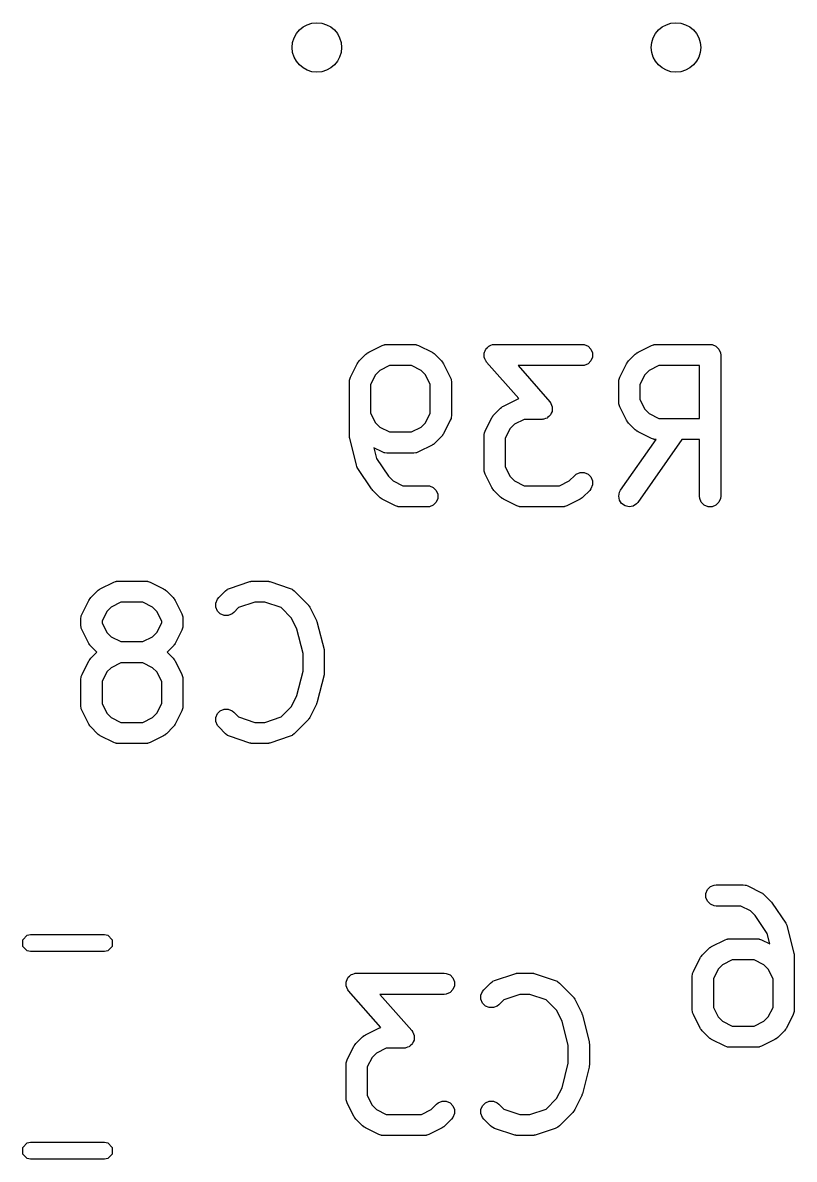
# Model space of a CAD drawing. Header units: inches. Extents: x -2.1 to 1.78, y 0.53 to 2.74.
# Drawn here: x 0.2481 to 0.4629, y 1.6952 to 2.0119 of the extents above; entities that cross this region are included whole.
import ezdxf

# ---------------------------------------------------------------- set-up
doc = ezdxf.new("R2010")
doc.units = ezdxf.units.IN
doc.header["$MEASUREMENT"] = 0
doc.layers.add('BLACK', color=250, linetype='CONTINUOUS')

msp = doc.modelspace()

# ---------------------------------------------------------------- linework, layer by layer
at = {"layer": 'BLACK', "linetype": 'CONTINUOUS'}
for p, q in [((0.3418, 1.91764), (0.34367, 1.91951)), ((0.34367, 1.91951), (0.3439, 1.9197)), ((0.3439, 1.9197), (0.34395, 1.91976)), ((0.34395, 1.91976), (0.34404, 1.91981)), ((0.34404, 1.91981), (0.34412, 1.91988)), ((0.34412, 1.91988), (0.34419, 1.91991)), ((0.34419, 1.91991), (0.34444, 1.92006)), ((0.34444, 1.92006), (0.34819, 1.92194)), ((0.34819, 1.92194), (0.34873, 1.92215)), ((0.34873, 1.92215), (0.34884, 1.92215)), ((0.34884, 1.92215), (0.34893, 1.92219)), ((0.34893, 1.92219), (0.34951, 1.92225)), ((0.34951, 1.92225), (0.35701, 1.92225)), ((0.35701, 1.92225), (0.35759, 1.92219)), ((0.35759, 1.92219), (0.35768, 1.92215)), ((0.35768, 1.92215), (0.35779, 1.92215)), ((0.35779, 1.92215), (0.35833, 1.92194)), ((0.35833, 1.92194), (0.36208, 1.92006)), ((0.36208, 1.92006), (0.36233, 1.91991)), ((0.36233, 1.91991), (0.3624, 1.91988)), ((0.3624, 1.91988), (0.36248, 1.91981)), ((0.36248, 1.91981), (0.36257, 1.91976)), ((0.36257, 1.91976), (0.36262, 1.9197)), ((0.36262, 1.9197), (0.36285, 1.91951)), ((0.36285, 1.91951), (0.36472, 1.91764)), ((0.37658, 1.91892), (0.37661, 1.91939)), ((0.37661, 1.91987), (0.37665, 1.91997)), ((0.37661, 1.91939), (0.37661, 1.91987)), ((0.37665, 1.91997), (0.37666, 1.92007)), ((0.37666, 1.92007), (0.37687, 1.9205)), ((0.37687, 1.9205), (0.37705, 1.92094)), ((0.37705, 1.92094), (0.37712, 1.92101)), ((0.37712, 1.92101), (0.37717, 1.9211)), ((0.37717, 1.9211), (0.37753, 1.92141)), ((0.37753, 1.92141), (0.37787, 1.92175)), ((0.37787, 1.92175), (0.37796, 1.92179)), ((0.37796, 1.92179), (0.37803, 1.92186)), ((0.37803, 1.92186), (0.37849, 1.92201)), ((0.37849, 1.92201), (0.37893, 1.92219)), ((0.37893, 1.92219), (0.37907, 1.92221)), ((0.37907, 1.92221), (0.37912, 1.92223)), ((0.37912, 1.92223), (0.3792, 1.92222)), ((0.3792, 1.92222), (0.37951, 1.92225)), ((0.37951, 1.92225), (0.40388, 1.92225)), ((0.40388, 1.92225), (0.40445, 1.92219)), ((0.40445, 1.92219), (0.40552, 1.92175)), ((0.40552, 1.92175), (0.40633, 1.92094)), ((0.40633, 1.92094), (0.40677, 1.91987)), ((0.40677, 1.91987), (0.40677, 1.91872)), ((0.41679, 1.91764), (0.41866, 1.91951)), ((0.41866, 1.91951), (0.41889, 1.9197)), ((0.41889, 1.9197), (0.41894, 1.91976)), ((0.41894, 1.91976), (0.41903, 1.91981)), ((0.41903, 1.91981), (0.41911, 1.91988)), ((0.41911, 1.91988), (0.41918, 1.91991)), ((0.41918, 1.91991), (0.41943, 1.92006)), ((0.41943, 1.92006), (0.42318, 1.92194)), ((0.42318, 1.92194), (0.42372, 1.92215)), ((0.42372, 1.92215), (0.42383, 1.92215)), ((0.42383, 1.92215), (0.42393, 1.92219)), ((0.42393, 1.92219), (0.4245, 1.92225)), ((0.4245, 1.92225), (0.4395, 1.92225)), ((0.4395, 1.92225), (0.44008, 1.92219)), ((0.44008, 1.92219), (0.44114, 1.92175)), ((0.44114, 1.92175), (0.44195, 1.92094)), ((0.44195, 1.92094), (0.4424, 1.91987)), ((0.4424, 1.91987), (0.44245, 1.9193)), ((0.44245, 1.9193), (0.44245, 1.87993)), ((0.33937, 1.91312), (0.34125, 1.91687)), ((0.34125, 1.91687), (0.3414, 1.91712)), ((0.3414, 1.91712), (0.34143, 1.91719)), ((0.34143, 1.91719), (0.3415, 1.91727)), ((0.3415, 1.91727), (0.34155, 1.91736)), ((0.34155, 1.91736), (0.34161, 1.91741)), ((0.34161, 1.91741), (0.3418, 1.91764)), ((0.35021, 1.91635), (0.34751, 1.915)), ((0.35631, 1.91635), (0.35021, 1.91635)), ((0.35901, 1.915), (0.35631, 1.91635)), ((0.36472, 1.91764), (0.36491, 1.91741)), ((0.36491, 1.91741), (0.36497, 1.91736)), ((0.36497, 1.91736), (0.36502, 1.91727)), ((0.36502, 1.91727), (0.36509, 1.91719)), ((0.36509, 1.91719), (0.36512, 1.91712)), ((0.36512, 1.91712), (0.36528, 1.91687)), ((0.36528, 1.91687), (0.36715, 1.91312)), ((0.37661, 1.91882), (0.37658, 1.91892)), ((0.37661, 1.91872), (0.37661, 1.91882)), ((0.37679, 1.91828), (0.37661, 1.91872)), ((0.37695, 1.91782), (0.37679, 1.91828)), ((0.37703, 1.91771), (0.37695, 1.91782)), ((0.37705, 1.91766), (0.37703, 1.91771)), ((0.37711, 1.9176), (0.37705, 1.91766)), ((0.37728, 1.91735), (0.37711, 1.9176)), ((0.38622, 1.90715), (0.37728, 1.91735)), ((0.40388, 1.91635), (0.38601, 1.91635)), ((0.38601, 1.91635), (0.39485, 1.90624)), ((0.40445, 1.9164), (0.40388, 1.91635)), ((0.40552, 1.91684), (0.40445, 1.9164)), ((0.40633, 1.91766), (0.40552, 1.91684)), ((0.40677, 1.91872), (0.40633, 1.91766)), ((0.41436, 1.91312), (0.41624, 1.91687)), ((0.41624, 1.91687), (0.41639, 1.91712)), ((0.41639, 1.91712), (0.41642, 1.91719)), ((0.41642, 1.91719), (0.41649, 1.91727)), ((0.41649, 1.91727), (0.41654, 1.91736)), ((0.41654, 1.91736), (0.4166, 1.91741)), ((0.4166, 1.91741), (0.41679, 1.91764)), ((0.4252, 1.91635), (0.4225, 1.915)), ((0.43655, 1.91635), (0.4252, 1.91635)), ((0.43655, 1.90163), (0.43655, 1.91635)), ((0.33916, 1.91258), (0.33937, 1.91312)), ((0.34631, 1.9138), (0.34496, 1.9111)), ((0.34751, 1.915), (0.34631, 1.9138)), ((0.36021, 1.9138), (0.35901, 1.915)), ((0.36156, 1.9111), (0.36021, 1.9138)), ((0.36715, 1.91312), (0.36736, 1.91258)), ((0.41415, 1.91258), (0.41436, 1.91312)), ((0.4213, 1.9138), (0.41996, 1.9111)), ((0.4225, 1.915), (0.4213, 1.9138)), ((0.33906, 1.9118), (0.33912, 1.91238)), ((0.33906, 1.8968), (0.33906, 1.9118)), ((0.33912, 1.91238), (0.33916, 1.91247)), ((0.33916, 1.91247), (0.33916, 1.91258)), ((0.34496, 1.9111), (0.34496, 1.90312)), ((0.36156, 1.90312), (0.36156, 1.9111)), ((0.36736, 1.91258), (0.36736, 1.91247)), ((0.36736, 1.91247), (0.3674, 1.91238)), ((0.3674, 1.91238), (0.36746, 1.9118)), ((0.36746, 1.9118), (0.36746, 1.90243)), ((0.41405, 1.9118), (0.41411, 1.91238)), ((0.41405, 1.90618), (0.41405, 1.9118)), ((0.41411, 1.91238), (0.41415, 1.91247)), ((0.41415, 1.91247), (0.41415, 1.91258)), ((0.41996, 1.9111), (0.41996, 1.90687)), ((0.38194, 1.90507), (0.38569, 1.90694)), ((0.38569, 1.90694), (0.38622, 1.90715)), ((0.41996, 1.90687), (0.4213, 1.90417)), ((0.37929, 1.90264), (0.38117, 1.90451)), ((0.38117, 1.90451), (0.38139, 1.9047)), ((0.38139, 1.9047), (0.38145, 1.90476)), ((0.38145, 1.90476), (0.38154, 1.90481)), ((0.38154, 1.90481), (0.38162, 1.90488)), ((0.38162, 1.90488), (0.38169, 1.90491)), ((0.38169, 1.90491), (0.38194, 1.90507)), ((0.39485, 1.90624), (0.39503, 1.906)), ((0.39503, 1.906), (0.39509, 1.90594)), ((0.39509, 1.90594), (0.39511, 1.90589)), ((0.39511, 1.90589), (0.39519, 1.90577)), ((0.39519, 1.90577), (0.39534, 1.90532)), ((0.39548, 1.90353), (0.39527, 1.9031)), ((0.39534, 1.90532), (0.39553, 1.90488)), ((0.39549, 1.90363), (0.39548, 1.90353)), ((0.39553, 1.90372), (0.39549, 1.90363)), ((0.39553, 1.90488), (0.39553, 1.90478)), ((0.39553, 1.90478), (0.39556, 1.90468)), ((0.39556, 1.90468), (0.39553, 1.9042)), ((0.39553, 1.9042), (0.39553, 1.90372)), ((0.41411, 1.9056), (0.41405, 1.90618)), ((0.41415, 1.9055), (0.41411, 1.9056)), ((0.41415, 1.9054), (0.41415, 1.9055)), ((0.41436, 1.90485), (0.41415, 1.9054)), ((0.41624, 1.90111), (0.41436, 1.90485)), ((0.4213, 1.90417), (0.4225, 1.90298)), ((0.34496, 1.90312), (0.34631, 1.90043)), ((0.34631, 1.90043), (0.34751, 1.89923)), ((0.35901, 1.89923), (0.36021, 1.90043)), ((0.36021, 1.90043), (0.36156, 1.90312)), ((0.36715, 1.90111), (0.36528, 1.89736)), ((0.36736, 1.90165), (0.36715, 1.90111)), ((0.3674, 1.90185), (0.36736, 1.90175)), ((0.36736, 1.90175), (0.36736, 1.90165)), ((0.36746, 1.90243), (0.3674, 1.90185)), ((0.37687, 1.89812), (0.37874, 1.90187)), ((0.37874, 1.90187), (0.3789, 1.90212)), ((0.3789, 1.90212), (0.37893, 1.90219)), ((0.37893, 1.90219), (0.37899, 1.90227)), ((0.37899, 1.90227), (0.37905, 1.90236)), ((0.37905, 1.90236), (0.37911, 1.90241)), ((0.37911, 1.90241), (0.37929, 1.90264)), ((0.3877, 1.90135), (0.38501, 1.9)), ((0.39263, 1.90135), (0.3877, 1.90135)), ((0.39293, 1.90138), (0.39263, 1.90135)), ((0.39301, 1.90137), (0.39293, 1.90138)), ((0.39307, 1.90139), (0.39301, 1.90137)), ((0.39321, 1.9014), (0.39307, 1.90139)), ((0.39365, 1.90159), (0.39321, 1.9014)), ((0.3941, 1.90174), (0.39365, 1.90159)), ((0.39418, 1.90181), (0.3941, 1.90174)), ((0.39427, 1.90185), (0.39418, 1.90181)), ((0.39461, 1.90218), (0.39427, 1.90185)), ((0.39497, 1.9025), (0.39461, 1.90218)), ((0.39502, 1.90259), (0.39497, 1.9025)), ((0.39509, 1.90266), (0.39502, 1.90259)), ((0.39527, 1.9031), (0.39509, 1.90266)), ((0.41639, 1.90086), (0.41624, 1.90111)), ((0.41642, 1.90079), (0.41639, 1.90086)), ((0.41649, 1.9007), (0.41642, 1.90079)), ((0.41654, 1.90062), (0.41649, 1.9007)), ((0.4166, 1.90056), (0.41654, 1.90062)), ((0.41679, 1.90034), (0.4166, 1.90056)), ((0.41866, 1.89846), (0.41679, 1.90034)), ((0.4225, 1.90298), (0.4252, 1.90163)), ((0.4252, 1.90163), (0.43655, 1.90163)), ((0.34751, 1.89923), (0.35021, 1.89788)), ((0.35021, 1.89788), (0.35631, 1.89788)), ((0.35631, 1.89788), (0.35901, 1.89923)), ((0.36509, 1.89704), (0.36502, 1.89695)), ((0.36512, 1.89711), (0.36509, 1.89704)), ((0.36528, 1.89736), (0.36512, 1.89711)), ((0.37655, 1.8968), (0.37661, 1.89738)), ((0.37661, 1.89738), (0.37665, 1.89748)), ((0.37665, 1.89748), (0.37666, 1.89758)), ((0.37666, 1.89758), (0.37687, 1.89812)), ((0.38381, 1.8988), (0.38246, 1.8961)), ((0.38501, 1.9), (0.38381, 1.8988)), ((0.41889, 1.89828), (0.41866, 1.89846)), ((0.41894, 1.89822), (0.41889, 1.89828)), ((0.41903, 1.89816), (0.41894, 1.89822)), ((0.41911, 1.8981), (0.41903, 1.89816)), ((0.41918, 1.89807), (0.41911, 1.8981)), ((0.41943, 1.89791), (0.41918, 1.89807)), ((0.42318, 1.89604), (0.41943, 1.89791)), ((0.33907, 1.8967), (0.33906, 1.8968)), ((0.33906, 1.89666), (0.33907, 1.8967)), ((0.33909, 1.89644), (0.33906, 1.89666)), ((0.33912, 1.89623), (0.33909, 1.89644)), ((0.33913, 1.89619), (0.33912, 1.89623)), ((0.33915, 1.89609), (0.33913, 1.89619)), ((0.34102, 1.88859), (0.33915, 1.89609)), ((0.36208, 1.89416), (0.35833, 1.89229)), ((0.36233, 1.89432), (0.36208, 1.89416)), ((0.3624, 1.89435), (0.36233, 1.89432)), ((0.36248, 1.89441), (0.3624, 1.89435)), ((0.36257, 1.89447), (0.36248, 1.89441)), ((0.36262, 1.89453), (0.36257, 1.89447)), ((0.36285, 1.89471), (0.36262, 1.89453)), ((0.36472, 1.89659), (0.36285, 1.89471)), ((0.36491, 1.89681), (0.36472, 1.89659)), ((0.36497, 1.89687), (0.36491, 1.89681)), ((0.36502, 1.89695), (0.36497, 1.89687)), ((0.37655, 1.88743), (0.37655, 1.8968)), ((0.38246, 1.8961), (0.38246, 1.88812)), ((0.41458, 1.88162), (0.42446, 1.89573)), ((0.43166, 1.89572), (0.41942, 1.87824)), ((0.42372, 1.89583), (0.42318, 1.89604)), ((0.42383, 1.89582), (0.42372, 1.89583)), ((0.42393, 1.89578), (0.42383, 1.89582)), ((0.42446, 1.89573), (0.42393, 1.89578)), ((0.43655, 1.89572), (0.43166, 1.89572)), ((0.43655, 1.87993), (0.43655, 1.89572)), ((0.34819, 1.89229), (0.3459, 1.89343)), ((0.3459, 1.89343), (0.34663, 1.89051)), ((0.34873, 1.89208), (0.34819, 1.89229)), ((0.34884, 1.89207), (0.34873, 1.89208)), ((0.34893, 1.89203), (0.34884, 1.89207)), ((0.34951, 1.89197), (0.34893, 1.89203)), ((0.35701, 1.89197), (0.34951, 1.89197)), ((0.35759, 1.89203), (0.35701, 1.89197)), ((0.35768, 1.89207), (0.35759, 1.89203)), ((0.35779, 1.89208), (0.35768, 1.89207)), ((0.35833, 1.89229), (0.35779, 1.89208)), ((0.34114, 1.88825), (0.34102, 1.88859)), ((0.34116, 1.88818), (0.34114, 1.88825)), ((0.34119, 1.88811), (0.34116, 1.88818)), ((0.34122, 1.88804), (0.34119, 1.88811)), ((0.34126, 1.88798), (0.34122, 1.88804)), ((0.34143, 1.88766), (0.34126, 1.88798)), ((0.34518, 1.88204), (0.34143, 1.88766)), ((0.34663, 1.89051), (0.34993, 1.88556)), ((0.38246, 1.88812), (0.38381, 1.88543)), ((0.34993, 1.88556), (0.35126, 1.88423)), ((0.37661, 1.88685), (0.37655, 1.88743)), ((0.37665, 1.88675), (0.37661, 1.88685)), ((0.37666, 1.88665), (0.37665, 1.88675)), ((0.37687, 1.88611), (0.37666, 1.88665)), ((0.37874, 1.88236), (0.37687, 1.88611)), ((0.38381, 1.88543), (0.38501, 1.88423)), ((0.40025, 1.88423), (0.40179, 1.88577)), ((0.40179, 1.88577), (0.40224, 1.88613)), ((0.40224, 1.88613), (0.4033, 1.88657)), ((0.4033, 1.88657), (0.40445, 1.88657)), ((0.40445, 1.88657), (0.40552, 1.88613)), ((0.40552, 1.88613), (0.40633, 1.88532)), ((0.40633, 1.88532), (0.40677, 1.88425)), ((0.34536, 1.88182), (0.34518, 1.88204)), ((0.34518, 1.88204), (0.34518, 1.88204)), ((0.34518, 1.88204), (0.34518, 1.88204)), ((0.34555, 1.88159), (0.34536, 1.88182)), ((0.34742, 1.87972), (0.34555, 1.88159)), ((0.34555, 1.88159), (0.34555, 1.88159)), ((0.34555, 1.88159), (0.34555, 1.88159)), ((0.35126, 1.88423), (0.35396, 1.88288)), ((0.35396, 1.88288), (0.36076, 1.88288)), ((0.36076, 1.88288), (0.36134, 1.88282)), ((0.36134, 1.88282), (0.3624, 1.88238)), ((0.3624, 1.88238), (0.36321, 1.88157)), ((0.36321, 1.88157), (0.36366, 1.8805)), ((0.3789, 1.88211), (0.37874, 1.88236)), ((0.37893, 1.88204), (0.3789, 1.88211)), ((0.37899, 1.88196), (0.37893, 1.88204)), ((0.37905, 1.88187), (0.37899, 1.88196)), ((0.37911, 1.88182), (0.37905, 1.88187)), ((0.37929, 1.88159), (0.37911, 1.88182)), ((0.38117, 1.87972), (0.37929, 1.88159)), ((0.38501, 1.88423), (0.3877, 1.88288)), ((0.3877, 1.88288), (0.39756, 1.88288)), ((0.39756, 1.88288), (0.40025, 1.88423)), ((0.40597, 1.88159), (0.40409, 1.87972)), ((0.40633, 1.88204), (0.40597, 1.88159)), ((0.40677, 1.8831), (0.40633, 1.88204)), ((0.40677, 1.88425), (0.40677, 1.8831)), ((0.4143, 1.88112), (0.41458, 1.88162)), ((0.34765, 1.87953), (0.34742, 1.87972)), ((0.3477, 1.87947), (0.34765, 1.87953)), ((0.34779, 1.87941), (0.3477, 1.87947)), ((0.34787, 1.87935), (0.34779, 1.87941)), ((0.34794, 1.87932), (0.34787, 1.87935)), ((0.34819, 1.87916), (0.34794, 1.87932)), ((0.35194, 1.87729), (0.34819, 1.87916)), ((0.36321, 1.87829), (0.3624, 1.87747)), ((0.36366, 1.87935), (0.36321, 1.87829)), ((0.36366, 1.8805), (0.36366, 1.87935)), ((0.38139, 1.87953), (0.38117, 1.87972)), ((0.38145, 1.87947), (0.38139, 1.87953)), ((0.38154, 1.87941), (0.38145, 1.87947)), ((0.38162, 1.87935), (0.38154, 1.87941)), ((0.38169, 1.87932), (0.38162, 1.87935)), ((0.38194, 1.87916), (0.38169, 1.87932)), ((0.38569, 1.87729), (0.38194, 1.87916)), ((0.40332, 1.87916), (0.39958, 1.87729)), ((0.40357, 1.87932), (0.40332, 1.87916)), ((0.40364, 1.87935), (0.40357, 1.87932)), ((0.40373, 1.87941), (0.40364, 1.87935)), ((0.40381, 1.87947), (0.40373, 1.87941)), ((0.40387, 1.87953), (0.40381, 1.87947)), ((0.40409, 1.87972), (0.40387, 1.87953)), ((0.41405, 1.87999), (0.4143, 1.88112)), ((0.41425, 1.87886), (0.41405, 1.87999)), ((0.41487, 1.87789), (0.41425, 1.87886)), ((0.41942, 1.87824), (0.41904, 1.8778)), ((0.4366, 1.87935), (0.43655, 1.87993)), ((0.43704, 1.87829), (0.4366, 1.87935)), ((0.43786, 1.87747), (0.43704, 1.87829)), ((0.44195, 1.87829), (0.44114, 1.87747)), ((0.4424, 1.87935), (0.44195, 1.87829)), ((0.44245, 1.87993), (0.4424, 1.87935)), ((0.35248, 1.87708), (0.35194, 1.87729)), ((0.35259, 1.87707), (0.35248, 1.87708)), ((0.35268, 1.87703), (0.35259, 1.87707)), ((0.35326, 1.87698), (0.35268, 1.87703)), ((0.36076, 1.87698), (0.35326, 1.87698)), ((0.36134, 1.87703), (0.36076, 1.87698)), ((0.3624, 1.87747), (0.36134, 1.87703)), ((0.38623, 1.87708), (0.38569, 1.87729)), ((0.38633, 1.87707), (0.38623, 1.87708)), ((0.38643, 1.87703), (0.38633, 1.87707)), ((0.38701, 1.87698), (0.38643, 1.87703)), ((0.39825, 1.87698), (0.38701, 1.87698)), ((0.39883, 1.87703), (0.39825, 1.87698)), ((0.39893, 1.87707), (0.39883, 1.87703)), ((0.39903, 1.87708), (0.39893, 1.87707)), ((0.39958, 1.87729), (0.39903, 1.87708)), ((0.41581, 1.87723), (0.41487, 1.87789)), ((0.41694, 1.87698), (0.41581, 1.87723)), ((0.41807, 1.87718), (0.41694, 1.87698)), ((0.41904, 1.8778), (0.41807, 1.87718)), ((0.43892, 1.87703), (0.43786, 1.87747)), ((0.44008, 1.87703), (0.43892, 1.87703)), ((0.44114, 1.87747), (0.44008, 1.87703)), ((0.26968, 1.85412), (0.27343, 1.85599)), ((0.27343, 1.85599), (0.27397, 1.8562)), ((0.27397, 1.8562), (0.27408, 1.85621)), ((0.27408, 1.85621), (0.27418, 1.85625)), ((0.27418, 1.85625), (0.27475, 1.85631)), ((0.27475, 1.85631), (0.28225, 1.85631)), ((0.28225, 1.85631), (0.28283, 1.85625)), ((0.28283, 1.85625), (0.28293, 1.85621)), ((0.28293, 1.85621), (0.28303, 1.8562)), ((0.28303, 1.8562), (0.28357, 1.85599)), ((0.28357, 1.85599), (0.28732, 1.85412)), ((0.30569, 1.85428), (0.31132, 1.85615)), ((0.31132, 1.85615), (0.3116, 1.85622)), ((0.3116, 1.85622), (0.31167, 1.85625)), ((0.31167, 1.85625), (0.31178, 1.85626)), ((0.31178, 1.85626), (0.31188, 1.85628)), ((0.31188, 1.85628), (0.31196, 1.85628)), ((0.31196, 1.85628), (0.31225, 1.85631)), ((0.31225, 1.85631), (0.316, 1.85631)), ((0.316, 1.85631), (0.31629, 1.85628)), ((0.31629, 1.85628), (0.31637, 1.85628)), ((0.31637, 1.85628), (0.31647, 1.85626)), ((0.31647, 1.85626), (0.31658, 1.85625)), ((0.31658, 1.85625), (0.31665, 1.85622)), ((0.31665, 1.85622), (0.31693, 1.85615)), ((0.31693, 1.85615), (0.32256, 1.85428)), ((0.26704, 1.85169), (0.26892, 1.85357)), ((0.26892, 1.85357), (0.26914, 1.85375)), ((0.26914, 1.85375), (0.26919, 1.85381)), ((0.26919, 1.85381), (0.26928, 1.85387)), ((0.26928, 1.85387), (0.26936, 1.85393)), ((0.26936, 1.85393), (0.26944, 1.85396)), ((0.26944, 1.85396), (0.26968, 1.85412)), ((0.28732, 1.85412), (0.28757, 1.85396)), ((0.28757, 1.85396), (0.28764, 1.85393)), ((0.28764, 1.85393), (0.28772, 1.85387)), ((0.28772, 1.85387), (0.28781, 1.85381)), ((0.28781, 1.85381), (0.28786, 1.85375)), ((0.28786, 1.85375), (0.28809, 1.85357)), ((0.28809, 1.85357), (0.28997, 1.85169)), ((0.30266, 1.85169), (0.30454, 1.85357)), ((0.30454, 1.85357), (0.30498, 1.85393)), ((0.30498, 1.85393), (0.30508, 1.85397)), ((0.30508, 1.85397), (0.30516, 1.85404)), ((0.30516, 1.85404), (0.30569, 1.85428)), ((0.32256, 1.85428), (0.32309, 1.85404)), ((0.32309, 1.85404), (0.32317, 1.85397)), ((0.32317, 1.85397), (0.32326, 1.85393)), ((0.32326, 1.85393), (0.32371, 1.85357)), ((0.32371, 1.85357), (0.32746, 1.84982)), ((0.26461, 1.84718), (0.26649, 1.85092)), ((0.26649, 1.85092), (0.26665, 1.85117)), ((0.26665, 1.85117), (0.26667, 1.85124)), ((0.26667, 1.85124), (0.26674, 1.85133)), ((0.26674, 1.85133), (0.2668, 1.85141)), ((0.2668, 1.85141), (0.26686, 1.85147)), ((0.26686, 1.85147), (0.26704, 1.85169)), ((0.27545, 1.8504), (0.27275, 1.84905)), ((0.28156, 1.8504), (0.27545, 1.8504)), ((0.28425, 1.84905), (0.28156, 1.8504)), ((0.28997, 1.85169), (0.29015, 1.85147)), ((0.29015, 1.85147), (0.29021, 1.85141)), ((0.29021, 1.85141), (0.29027, 1.85133)), ((0.29027, 1.85133), (0.29033, 1.85124)), ((0.29033, 1.85124), (0.29036, 1.85117)), ((0.29036, 1.85117), (0.29052, 1.85092)), ((0.29052, 1.85092), (0.29239, 1.84718)), ((0.30185, 1.85018), (0.3023, 1.85124)), ((0.30185, 1.84903), (0.30185, 1.85018)), ((0.3023, 1.85124), (0.30266, 1.85169)), ((0.31273, 1.8504), (0.30822, 1.8489)), ((0.31552, 1.8504), (0.31273, 1.8504)), ((0.32003, 1.8489), (0.31552, 1.8504)), ((0.32746, 1.84982), (0.32765, 1.84959)), ((0.32765, 1.84959), (0.32771, 1.84954)), ((0.32771, 1.84954), (0.32776, 1.84945)), ((0.2643, 1.84585), (0.26436, 1.84643)), ((0.26436, 1.84643), (0.2644, 1.84653)), ((0.2644, 1.84653), (0.26441, 1.84663)), ((0.26441, 1.84663), (0.26461, 1.84718)), ((0.27156, 1.84785), (0.27021, 1.84516)), ((0.27275, 1.84905), (0.27156, 1.84785)), ((0.28545, 1.84785), (0.28425, 1.84905)), ((0.2868, 1.84516), (0.28545, 1.84785)), ((0.29239, 1.84718), (0.2926, 1.84663)), ((0.2926, 1.84663), (0.29261, 1.84653)), ((0.29261, 1.84653), (0.29265, 1.84643)), ((0.29265, 1.84643), (0.29271, 1.84585)), ((0.3023, 1.84796), (0.30185, 1.84903)), ((0.30311, 1.84715), (0.3023, 1.84796)), ((0.30417, 1.84671), (0.30311, 1.84715)), ((0.30533, 1.84671), (0.30417, 1.84671)), ((0.30639, 1.84715), (0.30533, 1.84671)), ((0.30684, 1.84752), (0.30639, 1.84715)), ((0.30822, 1.8489), (0.30684, 1.84752)), ((0.32295, 1.84598), (0.32003, 1.8489)), ((0.32776, 1.84945), (0.32783, 1.84937)), ((0.32783, 1.84937), (0.32786, 1.8493)), ((0.32786, 1.8493), (0.32801, 1.84905)), ((0.32801, 1.84905), (0.32989, 1.8453)), ((0.2643, 1.84398), (0.2643, 1.84585)), ((0.26436, 1.8434), (0.2643, 1.84398)), ((0.2644, 1.84331), (0.26436, 1.8434)), ((0.26441, 1.8432), (0.2644, 1.84331)), ((0.26461, 1.84266), (0.26441, 1.8432)), ((0.27021, 1.84516), (0.27021, 1.84468)), ((0.27021, 1.84468), (0.27156, 1.84198)), ((0.28545, 1.84198), (0.2868, 1.84468)), ((0.2868, 1.84468), (0.2868, 1.84516)), ((0.2926, 1.8432), (0.29239, 1.84266)), ((0.29261, 1.84331), (0.2926, 1.8432)), ((0.29265, 1.8434), (0.29261, 1.84331)), ((0.29271, 1.84398), (0.29265, 1.8434)), ((0.29271, 1.84585), (0.29271, 1.84398)), ((0.32446, 1.84295), (0.32295, 1.84598)), ((0.32989, 1.8453), (0.3299, 1.84526)), ((0.3299, 1.84526), (0.32992, 1.84524)), ((0.32992, 1.84524), (0.33, 1.845)), ((0.33, 1.845), (0.3301, 1.84476)), ((0.3301, 1.84476), (0.3301, 1.84474)), ((0.3301, 1.84474), (0.33011, 1.8447)), ((0.33011, 1.8447), (0.33199, 1.8372)), ((0.26649, 1.83891), (0.26461, 1.84266)), ((0.27156, 1.84198), (0.27275, 1.84078)), ((0.27275, 1.84078), (0.27545, 1.83943)), ((0.28156, 1.83943), (0.28425, 1.84078)), ((0.28425, 1.84078), (0.28545, 1.84198)), ((0.29239, 1.84266), (0.29052, 1.83891)), ((0.32617, 1.83612), (0.32446, 1.84295)), ((0.26665, 1.83866), (0.26649, 1.83891)), ((0.26667, 1.83859), (0.26665, 1.83866)), ((0.26674, 1.83851), (0.26667, 1.83859)), ((0.2668, 1.83842), (0.26674, 1.83851)), ((0.26686, 1.83837), (0.2668, 1.83842)), ((0.26704, 1.83814), (0.26686, 1.83837)), ((0.2687, 1.83648), (0.26704, 1.83814)), ((0.27545, 1.83943), (0.28156, 1.83943)), ((0.28997, 1.83814), (0.2883, 1.83648)), ((0.29015, 1.83837), (0.28997, 1.83814)), ((0.29021, 1.83842), (0.29015, 1.83837)), ((0.29027, 1.83851), (0.29021, 1.83842)), ((0.29033, 1.83859), (0.29027, 1.83851)), ((0.29036, 1.83866), (0.29033, 1.83859)), ((0.29052, 1.83891), (0.29036, 1.83866)), ((0.33199, 1.8372), (0.332, 1.8371)), ((0.332, 1.8371), (0.33202, 1.83706)), ((0.33202, 1.83706), (0.33204, 1.83684)), ((0.33204, 1.83684), (0.33207, 1.83662)), ((0.26461, 1.8303), (0.26649, 1.83405)), ((0.26649, 1.83405), (0.26665, 1.8343)), ((0.26665, 1.8343), (0.26667, 1.83437)), ((0.26667, 1.83437), (0.26674, 1.83445)), ((0.26674, 1.83445), (0.2668, 1.83454)), ((0.2668, 1.83454), (0.26686, 1.83459)), ((0.26686, 1.83459), (0.26704, 1.83482)), ((0.26704, 1.83482), (0.2687, 1.83648)), ((0.2883, 1.83648), (0.28997, 1.83482)), ((0.28997, 1.83482), (0.29015, 1.83459)), ((0.29015, 1.83459), (0.29021, 1.83454)), ((0.29021, 1.83454), (0.29027, 1.83445)), ((0.29027, 1.83445), (0.29033, 1.83437)), ((0.29033, 1.83437), (0.29036, 1.8343)), ((0.29036, 1.8343), (0.29052, 1.83405)), ((0.29052, 1.83405), (0.29239, 1.8303)), ((0.32617, 1.83122), (0.32617, 1.83612)), ((0.33207, 1.83662), (0.33207, 1.83658)), ((0.33207, 1.83658), (0.33208, 1.83648)), ((0.33208, 1.83648), (0.33208, 1.83086)), ((0.27156, 1.83098), (0.27021, 1.82828)), ((0.27275, 1.83218), (0.27156, 1.83098)), ((0.27545, 1.83353), (0.27275, 1.83218)), ((0.28156, 1.83353), (0.27545, 1.83353)), ((0.28425, 1.83218), (0.28156, 1.83353)), ((0.28545, 1.83098), (0.28425, 1.83218)), ((0.2868, 1.82828), (0.28545, 1.83098)), ((0.32446, 1.82439), (0.32617, 1.83122)), ((0.33204, 1.8305), (0.33202, 1.83028)), ((0.33207, 1.83071), (0.33204, 1.8305)), ((0.33208, 1.83086), (0.33207, 1.83076)), ((0.33207, 1.83076), (0.33207, 1.83071)), ((0.2643, 1.82898), (0.26436, 1.82956)), ((0.2643, 1.82148), (0.2643, 1.82898)), ((0.26436, 1.82956), (0.2644, 1.82966)), ((0.2644, 1.82966), (0.26441, 1.82976)), ((0.26441, 1.82976), (0.26461, 1.8303)), ((0.27021, 1.82828), (0.27021, 1.82218)), ((0.2868, 1.82218), (0.2868, 1.82828)), ((0.29239, 1.8303), (0.2926, 1.82976)), ((0.2926, 1.82976), (0.29261, 1.82966)), ((0.29261, 1.82966), (0.29265, 1.82956)), ((0.29265, 1.82956), (0.29271, 1.82898)), ((0.29271, 1.82898), (0.29271, 1.82148)), ((0.33199, 1.83014), (0.33011, 1.82264)), ((0.332, 1.83024), (0.33199, 1.83014)), ((0.33202, 1.83028), (0.332, 1.83024)), ((0.32295, 1.82136), (0.32446, 1.82439)), ((0.26436, 1.82091), (0.2643, 1.82148)), ((0.27021, 1.82218), (0.27156, 1.81948)), ((0.28545, 1.81948), (0.2868, 1.82218)), ((0.29271, 1.82148), (0.29265, 1.82091)), ((0.32003, 1.81844), (0.32295, 1.82136)), ((0.32989, 1.82204), (0.32801, 1.81829)), ((0.3299, 1.82208), (0.32989, 1.82204)), ((0.32992, 1.8221), (0.3299, 1.82208)), ((0.33, 1.82234), (0.32992, 1.8221)), ((0.3301, 1.82258), (0.33, 1.82234)), ((0.33011, 1.82264), (0.3301, 1.8226)), ((0.3301, 1.8226), (0.3301, 1.82258)), ((0.2644, 1.82081), (0.26436, 1.82091)), ((0.26441, 1.8207), (0.2644, 1.82081)), ((0.26461, 1.82016), (0.26441, 1.8207)), ((0.26649, 1.81641), (0.26461, 1.82016)), ((0.27156, 1.81948), (0.27275, 1.81828)), ((0.27275, 1.81828), (0.27545, 1.81694)), ((0.28156, 1.81694), (0.28425, 1.81828)), ((0.28425, 1.81828), (0.28545, 1.81948)), ((0.29239, 1.82016), (0.29052, 1.81641)), ((0.2926, 1.8207), (0.29239, 1.82016)), ((0.29261, 1.82081), (0.2926, 1.8207)), ((0.29265, 1.82091), (0.29261, 1.82081)), ((0.30185, 1.81831), (0.3023, 1.81937)), ((0.30185, 1.81716), (0.30185, 1.81831)), ((0.3023, 1.81937), (0.30311, 1.82019)), ((0.30311, 1.82019), (0.30417, 1.82063)), ((0.30417, 1.82063), (0.30533, 1.82063)), ((0.30533, 1.82063), (0.30639, 1.82019)), ((0.30639, 1.82019), (0.30684, 1.81982)), ((0.30684, 1.81982), (0.30822, 1.81844)), ((0.30822, 1.81844), (0.31273, 1.81694)), ((0.31552, 1.81694), (0.32003, 1.81844)), ((0.32776, 1.81789), (0.32771, 1.8178)), ((0.32783, 1.81797), (0.32776, 1.81789)), ((0.32786, 1.81804), (0.32783, 1.81797)), ((0.32801, 1.81829), (0.32786, 1.81804)), ((0.26665, 1.81616), (0.26649, 1.81641)), ((0.26667, 1.81609), (0.26665, 1.81616)), ((0.26674, 1.81601), (0.26667, 1.81609)), ((0.2668, 1.81592), (0.26674, 1.81601)), ((0.26686, 1.81587), (0.2668, 1.81592)), ((0.26704, 1.81565), (0.26686, 1.81587)), ((0.26892, 1.81377), (0.26704, 1.81565)), ((0.27545, 1.81694), (0.28156, 1.81694)), ((0.28997, 1.81565), (0.28809, 1.81377)), ((0.29015, 1.81587), (0.28997, 1.81565)), ((0.29021, 1.81592), (0.29015, 1.81587)), ((0.29027, 1.81601), (0.29021, 1.81592)), ((0.29033, 1.81609), (0.29027, 1.81601)), ((0.29036, 1.81616), (0.29033, 1.81609)), ((0.29052, 1.81641), (0.29036, 1.81616)), ((0.3023, 1.81609), (0.30185, 1.81716)), ((0.30266, 1.81565), (0.3023, 1.81609)), ((0.30454, 1.81377), (0.30266, 1.81565)), ((0.31273, 1.81694), (0.31552, 1.81694)), ((0.32746, 1.81752), (0.32371, 1.81377)), ((0.32765, 1.81775), (0.32746, 1.81752)), ((0.32771, 1.8178), (0.32765, 1.81775)), ((0.26914, 1.81358), (0.26892, 1.81377)), ((0.26919, 1.81353), (0.26914, 1.81358)), ((0.26928, 1.81347), (0.26919, 1.81353)), ((0.26936, 1.8134), (0.26928, 1.81347)), ((0.26944, 1.81337), (0.26936, 1.8134)), ((0.26968, 1.81322), (0.26944, 1.81337)), ((0.27343, 1.81134), (0.26968, 1.81322)), ((0.28732, 1.81322), (0.28357, 1.81134)), ((0.28757, 1.81337), (0.28732, 1.81322)), ((0.28764, 1.8134), (0.28757, 1.81337)), ((0.28772, 1.81347), (0.28764, 1.8134)), ((0.28781, 1.81353), (0.28772, 1.81347)), ((0.28786, 1.81358), (0.28781, 1.81353)), ((0.28809, 1.81377), (0.28786, 1.81358)), ((0.30498, 1.8134), (0.30454, 1.81377)), ((0.30508, 1.81336), (0.30498, 1.8134)), ((0.30516, 1.81329), (0.30508, 1.81336)), ((0.30569, 1.81306), (0.30516, 1.81329)), ((0.31132, 1.81118), (0.30569, 1.81306)), ((0.32256, 1.81306), (0.31693, 1.81118)), ((0.32309, 1.81329), (0.32256, 1.81306)), ((0.32317, 1.81336), (0.32309, 1.81329)), ((0.32326, 1.8134), (0.32317, 1.81336)), ((0.32371, 1.81377), (0.32326, 1.8134)), ((0.27397, 1.81114), (0.27343, 1.81134)), ((0.27408, 1.81113), (0.27397, 1.81114)), ((0.27418, 1.81109), (0.27408, 1.81113)), ((0.27475, 1.81103), (0.27418, 1.81109)), ((0.28225, 1.81103), (0.27475, 1.81103)), ((0.28283, 1.81109), (0.28225, 1.81103)), ((0.28293, 1.81113), (0.28283, 1.81109)), ((0.28303, 1.81114), (0.28293, 1.81113)), ((0.28357, 1.81134), (0.28303, 1.81114)), ((0.3116, 1.81112), (0.31132, 1.81118)), ((0.31167, 1.81109), (0.3116, 1.81112)), ((0.31178, 1.81108), (0.31167, 1.81109)), ((0.31188, 1.81105), (0.31178, 1.81108)), ((0.31196, 1.81106), (0.31188, 1.81105)), ((0.31225, 1.81103), (0.31196, 1.81106)), ((0.316, 1.81103), (0.31225, 1.81103)), ((0.31629, 1.81106), (0.316, 1.81103)), ((0.31637, 1.81105), (0.31629, 1.81106)), ((0.31647, 1.81108), (0.31637, 1.81105)), ((0.31658, 1.81109), (0.31647, 1.81108)), ((0.31665, 1.81112), (0.31658, 1.81109)), ((0.31693, 1.81118), (0.31665, 1.81112)), ((0.43834, 1.76928), (0.43878, 1.77035)), ((0.43878, 1.77035), (0.43959, 1.77116)), ((0.43959, 1.77116), (0.44066, 1.7716)), ((0.44066, 1.7716), (0.44123, 1.77166)), ((0.44123, 1.77166), (0.44873, 1.77166)), ((0.44873, 1.77166), (0.44931, 1.7716)), ((0.44931, 1.7716), (0.44941, 1.77156)), ((0.44941, 1.77156), (0.44951, 1.77156)), ((0.44951, 1.77156), (0.45005, 1.77135)), ((0.45005, 1.77135), (0.4538, 1.76947)), ((0.43834, 1.76813), (0.43834, 1.76928)), ((0.43878, 1.76707), (0.43834, 1.76813)), ((0.4538, 1.76947), (0.45405, 1.76932)), ((0.45405, 1.76932), (0.45412, 1.76929)), ((0.45412, 1.76929), (0.4542, 1.76922)), ((0.4542, 1.76922), (0.45429, 1.76917)), ((0.45429, 1.76917), (0.45434, 1.76911)), ((0.45434, 1.76911), (0.45457, 1.76892)), ((0.45457, 1.76892), (0.45644, 1.76705)), ((0.43959, 1.76625), (0.43878, 1.76707)), ((0.44066, 1.76581), (0.43959, 1.76625)), ((0.44123, 1.76576), (0.44066, 1.76581)), ((0.44804, 1.76576), (0.44123, 1.76576)), ((0.45073, 1.76441), (0.44804, 1.76576)), ((0.45206, 1.76308), (0.45073, 1.76441)), ((0.45644, 1.76705), (0.45645, 1.76704)), ((0.45645, 1.76704), (0.45645, 1.76704)), ((0.45645, 1.76704), (0.45664, 1.76681)), ((0.45664, 1.76681), (0.45681, 1.7666)), ((0.45681, 1.7666), (0.45681, 1.7666)), ((0.45681, 1.7666), (0.45681, 1.7666)), ((0.45681, 1.7666), (0.46056, 1.76097)), ((0.45537, 1.75812), (0.45206, 1.76308)), ((0.46056, 1.76097), (0.46073, 1.76065)), ((0.24938, 1.75762), (0.25029, 1.7578)), ((0.25029, 1.7578), (0.27086, 1.7578)), ((0.27086, 1.7578), (0.27176, 1.75762)), ((0.4561, 1.7552), (0.45537, 1.75812)), ((0.46073, 1.76065), (0.46078, 1.7606)), ((0.46078, 1.7606), (0.4608, 1.76053)), ((0.4608, 1.76053), (0.46084, 1.76046)), ((0.46084, 1.76046), (0.46085, 1.76039)), ((0.46085, 1.76039), (0.46097, 1.76005)), ((0.46097, 1.76005), (0.46285, 1.75255)), ((0.2481, 1.75634), (0.24938, 1.75762)), ((0.2481, 1.75453), (0.2481, 1.75634)), ((0.24938, 1.75325), (0.2481, 1.75453)), ((0.27176, 1.75762), (0.27304, 1.75634)), ((0.27304, 1.75453), (0.27176, 1.75325)), ((0.27304, 1.75634), (0.27304, 1.75453)), ((0.43991, 1.75448), (0.44366, 1.75635)), ((0.44366, 1.75635), (0.4442, 1.75656)), ((0.4442, 1.75656), (0.44431, 1.75657)), ((0.44431, 1.75657), (0.44441, 1.75661)), ((0.44441, 1.75661), (0.44498, 1.75666)), ((0.44498, 1.75666), (0.45248, 1.75666)), ((0.45248, 1.75666), (0.45306, 1.75661)), ((0.45306, 1.75661), (0.45316, 1.75657)), ((0.45316, 1.75657), (0.45326, 1.75656)), ((0.45326, 1.75656), (0.4538, 1.75635)), ((0.4538, 1.75635), (0.4561, 1.7552)), ((0.25029, 1.75307), (0.24938, 1.75325)), ((0.27086, 1.75307), (0.25029, 1.75307)), ((0.27176, 1.75325), (0.27086, 1.75307)), ((0.43672, 1.75128), (0.43687, 1.75153)), ((0.43687, 1.75153), (0.4369, 1.7516)), ((0.4369, 1.7516), (0.43697, 1.75168)), ((0.43697, 1.75168), (0.43703, 1.75177)), ((0.43703, 1.75177), (0.43709, 1.75182)), ((0.43709, 1.75182), (0.43727, 1.75205)), ((0.43727, 1.75205), (0.43915, 1.75392)), ((0.43915, 1.75392), (0.43937, 1.75411)), ((0.43937, 1.75411), (0.43942, 1.75417)), ((0.43942, 1.75417), (0.43951, 1.75422)), ((0.43951, 1.75422), (0.43959, 1.75429)), ((0.43959, 1.75429), (0.43967, 1.75432)), ((0.43967, 1.75432), (0.43991, 1.75448)), ((0.46285, 1.75255), (0.46286, 1.75245)), ((0.46286, 1.75245), (0.46288, 1.75241)), ((0.46288, 1.75241), (0.4629, 1.75219)), ((0.4629, 1.75219), (0.46293, 1.75198)), ((0.46293, 1.75198), (0.46292, 1.75194)), ((0.46292, 1.75194), (0.46293, 1.75184)), ((0.46293, 1.75184), (0.46293, 1.73684)), ((0.43484, 1.74753), (0.43672, 1.75128)), ((0.44179, 1.74821), (0.44044, 1.74551)), ((0.44298, 1.74941), (0.44179, 1.74821)), ((0.44568, 1.75076), (0.44298, 1.74941)), ((0.45179, 1.75076), (0.44568, 1.75076)), ((0.45448, 1.74941), (0.45179, 1.75076)), ((0.45568, 1.74821), (0.45448, 1.74941)), ((0.45703, 1.74551), (0.45568, 1.74821)), ((0.33822, 1.74487), (0.33844, 1.7453)), ((0.33844, 1.7453), (0.33862, 1.74574)), ((0.33862, 1.74574), (0.33869, 1.74581)), ((0.33869, 1.74581), (0.33873, 1.7459)), ((0.33873, 1.7459), (0.33909, 1.74622)), ((0.33909, 1.74622), (0.33943, 1.74656)), ((0.33943, 1.74656), (0.33953, 1.74659)), ((0.33953, 1.74659), (0.3396, 1.74666)), ((0.3396, 1.74666), (0.34005, 1.74681)), ((0.34005, 1.74681), (0.3405, 1.747)), ((0.3405, 1.747), (0.34064, 1.74701)), ((0.34064, 1.74701), (0.34069, 1.74703)), ((0.34069, 1.74703), (0.34077, 1.74702)), ((0.34077, 1.74702), (0.34107, 1.74705)), ((0.34107, 1.74705), (0.36545, 1.74705)), ((0.36545, 1.74705), (0.36602, 1.747)), ((0.36602, 1.747), (0.36709, 1.74656)), ((0.36709, 1.74656), (0.3679, 1.74574)), ((0.3679, 1.74574), (0.36834, 1.74468)), ((0.37898, 1.74479), (0.37951, 1.74503)), ((0.37951, 1.74503), (0.38513, 1.7469)), ((0.38513, 1.7469), (0.38542, 1.74697)), ((0.38542, 1.74697), (0.38549, 1.747)), ((0.38549, 1.747), (0.3856, 1.74701)), ((0.3856, 1.74701), (0.3857, 1.74703)), ((0.3857, 1.74703), (0.38578, 1.74703)), ((0.38578, 1.74703), (0.38607, 1.74705)), ((0.38607, 1.74705), (0.38982, 1.74705)), ((0.38982, 1.74705), (0.39011, 1.74703)), ((0.39011, 1.74703), (0.39019, 1.74703)), ((0.39019, 1.74703), (0.39029, 1.74701)), ((0.39029, 1.74701), (0.39039, 1.747)), ((0.39039, 1.747), (0.39047, 1.74697)), ((0.39047, 1.74697), (0.39075, 1.7469)), ((0.39075, 1.7469), (0.39638, 1.74503)), ((0.39638, 1.74503), (0.3969, 1.74479)), ((0.43453, 1.74621), (0.43459, 1.74679)), ((0.43453, 1.73684), (0.43453, 1.74621)), ((0.43459, 1.74679), (0.43463, 1.74688)), ((0.43463, 1.74688), (0.43464, 1.74699)), ((0.43464, 1.74699), (0.43484, 1.74753)), ((0.44044, 1.74551), (0.44044, 1.73753)), ((0.45703, 1.73753), (0.45703, 1.74551)), ((0.33815, 1.74372), (0.33818, 1.7442)), ((0.33818, 1.74363), (0.33815, 1.74372)), ((0.33818, 1.74468), (0.33822, 1.74477)), ((0.33818, 1.7442), (0.33818, 1.74468)), ((0.33818, 1.74353), (0.33818, 1.74363)), ((0.33836, 1.74308), (0.33818, 1.74353)), ((0.33822, 1.74477), (0.33822, 1.74487)), ((0.33852, 1.74263), (0.33836, 1.74308)), ((0.3386, 1.74251), (0.33852, 1.74263)), ((0.33862, 1.74246), (0.3386, 1.74251)), ((0.33867, 1.74241), (0.33862, 1.74246)), ((0.33885, 1.74216), (0.33867, 1.74241)), ((0.34778, 1.73195), (0.33885, 1.74216)), ((0.3679, 1.74246), (0.36709, 1.74165)), ((0.36834, 1.74353), (0.3679, 1.74246)), ((0.36834, 1.74468), (0.36834, 1.74353)), ((0.37567, 1.74093), (0.37611, 1.74199)), ((0.37611, 1.74199), (0.37648, 1.74244)), ((0.37648, 1.74244), (0.37836, 1.74431)), ((0.37836, 1.74431), (0.3788, 1.74468)), ((0.3788, 1.74468), (0.3789, 1.74472)), ((0.3789, 1.74472), (0.37898, 1.74479)), ((0.3969, 1.74479), (0.39698, 1.74472)), ((0.39698, 1.74472), (0.39708, 1.74468)), ((0.39708, 1.74468), (0.39753, 1.74431)), ((0.39753, 1.74431), (0.40128, 1.74057)), ((0.36545, 1.74115), (0.34758, 1.74115)), ((0.34758, 1.74115), (0.35642, 1.73105)), ((0.36602, 1.74121), (0.36545, 1.74115)), ((0.36709, 1.74165), (0.36602, 1.74121)), ((0.37567, 1.73978), (0.37567, 1.74093)), ((0.37611, 1.73871), (0.37567, 1.73978)), ((0.37693, 1.7379), (0.37611, 1.73871)), ((0.38204, 1.73965), (0.38066, 1.73826)), ((0.38655, 1.74115), (0.38204, 1.73965)), ((0.38934, 1.74115), (0.38655, 1.74115)), ((0.39385, 1.73965), (0.38934, 1.74115)), ((0.39677, 1.73673), (0.39385, 1.73965)), ((0.40128, 1.74057), (0.40147, 1.74034)), ((0.40147, 1.74034), (0.40152, 1.74029)), ((0.40152, 1.74029), (0.40158, 1.7402)), ((0.40158, 1.7402), (0.40165, 1.74012)), ((0.40165, 1.74012), (0.40168, 1.74005)), ((0.40168, 1.74005), (0.40183, 1.7398)), ((0.40183, 1.7398), (0.40371, 1.73605)), ((0.37799, 1.73746), (0.37693, 1.7379)), ((0.37915, 1.73746), (0.37799, 1.73746)), ((0.38021, 1.7379), (0.37915, 1.73746)), ((0.38066, 1.73826), (0.38021, 1.7379)), ((0.39828, 1.7337), (0.39677, 1.73673)), ((0.40371, 1.73605), (0.40372, 1.73601)), ((0.40372, 1.73601), (0.40374, 1.73599)), ((0.40374, 1.73599), (0.40382, 1.73575)), ((0.40382, 1.73575), (0.40391, 1.73551)), ((0.40391, 1.73551), (0.40392, 1.73549)), ((0.40392, 1.73549), (0.40393, 1.73544)), ((0.43459, 1.73626), (0.43453, 1.73684)), ((0.43463, 1.73616), (0.43459, 1.73626)), ((0.43464, 1.73606), (0.43463, 1.73616)), ((0.43484, 1.73552), (0.43464, 1.73606)), ((0.43672, 1.73177), (0.43484, 1.73552)), ((0.44044, 1.73753), (0.44179, 1.73484)), ((0.45568, 1.73484), (0.45703, 1.73753)), ((0.46262, 1.73552), (0.46075, 1.73177)), ((0.46283, 1.73606), (0.46262, 1.73552)), ((0.46284, 1.73616), (0.46283, 1.73606)), ((0.46288, 1.73626), (0.46284, 1.73616)), ((0.46293, 1.73684), (0.46288, 1.73626)), ((0.39999, 1.72687), (0.39828, 1.7337)), ((0.40393, 1.73544), (0.40581, 1.72794)), ((0.44179, 1.73484), (0.44298, 1.73364)), ((0.44298, 1.73364), (0.44568, 1.73229)), ((0.45179, 1.73229), (0.45448, 1.73364)), ((0.45448, 1.73364), (0.45568, 1.73484)), ((0.34086, 1.72744), (0.34274, 1.72932)), ((0.34274, 1.72932), (0.34296, 1.7295)), ((0.34296, 1.7295), (0.34301, 1.72956)), ((0.34301, 1.72956), (0.3431, 1.72962)), ((0.3431, 1.72962), (0.34318, 1.72968)), ((0.34318, 1.72968), (0.34326, 1.72971)), ((0.34326, 1.72971), (0.3435, 1.72987)), ((0.3435, 1.72987), (0.34725, 1.73174)), ((0.34725, 1.73174), (0.34778, 1.73195)), ((0.35642, 1.73105), (0.3566, 1.7308)), ((0.3566, 1.7308), (0.35665, 1.73074)), ((0.35665, 1.73074), (0.35667, 1.73069)), ((0.35667, 1.73069), (0.35676, 1.73058)), ((0.35676, 1.73058), (0.35691, 1.73012)), ((0.35691, 1.73012), (0.35709, 1.72968)), ((0.35709, 1.72968), (0.35709, 1.72958)), ((0.35709, 1.72958), (0.35713, 1.72949)), ((0.35713, 1.72949), (0.35709, 1.72901)), ((0.43687, 1.73152), (0.43672, 1.73177)), ((0.4369, 1.73145), (0.43687, 1.73152)), ((0.43697, 1.73137), (0.4369, 1.73145)), ((0.43703, 1.73128), (0.43697, 1.73137)), ((0.43709, 1.73123), (0.43703, 1.73128)), ((0.43727, 1.731), (0.43709, 1.73123)), ((0.43915, 1.72912), (0.43727, 1.731)), ((0.44568, 1.73229), (0.45179, 1.73229)), ((0.46019, 1.731), (0.45832, 1.72912)), ((0.46038, 1.73123), (0.46019, 1.731)), ((0.46044, 1.73128), (0.46038, 1.73123)), ((0.4605, 1.73137), (0.46044, 1.73128)), ((0.46056, 1.73145), (0.4605, 1.73137)), ((0.46059, 1.73152), (0.46056, 1.73145)), ((0.46075, 1.73177), (0.46059, 1.73152)), ((0.33843, 1.72292), (0.34031, 1.72667)), ((0.34031, 1.72667), (0.34046, 1.72692)), ((0.34046, 1.72692), (0.34049, 1.72699)), ((0.34049, 1.72699), (0.34056, 1.72708)), ((0.34056, 1.72708), (0.34062, 1.72716)), ((0.34062, 1.72716), (0.34068, 1.72722)), ((0.34068, 1.72722), (0.34086, 1.72744)), ((0.34927, 1.72615), (0.34657, 1.7248)), ((0.3542, 1.72615), (0.34927, 1.72615)), ((0.3545, 1.72618), (0.3542, 1.72615)), ((0.35458, 1.72618), (0.3545, 1.72618)), ((0.35463, 1.72619), (0.35458, 1.72618)), ((0.35477, 1.72621), (0.35463, 1.72619)), ((0.35522, 1.72639), (0.35477, 1.72621)), ((0.35567, 1.72654), (0.35522, 1.72639)), ((0.35575, 1.72661), (0.35567, 1.72654)), ((0.35584, 1.72665), (0.35575, 1.72661)), ((0.35618, 1.72699), (0.35584, 1.72665)), ((0.35654, 1.7273), (0.35618, 1.72699)), ((0.35658, 1.72739), (0.35654, 1.7273)), ((0.35665, 1.72746), (0.35658, 1.72739)), ((0.35684, 1.72791), (0.35665, 1.72746)), ((0.35705, 1.72834), (0.35684, 1.72791)), ((0.35706, 1.72844), (0.35705, 1.72834)), ((0.35709, 1.72853), (0.35706, 1.72844)), ((0.35709, 1.72901), (0.35709, 1.72853)), ((0.39999, 1.72197), (0.39999, 1.72687)), ((0.40581, 1.72794), (0.40582, 1.72785)), ((0.40582, 1.72785), (0.40584, 1.7278)), ((0.40584, 1.7278), (0.40586, 1.72759)), ((0.40586, 1.72759), (0.40589, 1.72737)), ((0.40589, 1.72737), (0.40588, 1.72733)), ((0.40588, 1.72733), (0.40589, 1.72723)), ((0.40589, 1.72723), (0.40589, 1.7216)), ((0.43937, 1.72894), (0.43915, 1.72912)), ((0.43942, 1.72888), (0.43937, 1.72894)), ((0.43951, 1.72882), (0.43942, 1.72888)), ((0.43959, 1.72876), (0.43951, 1.72882)), ((0.43967, 1.72873), (0.43959, 1.72876)), ((0.43991, 1.72857), (0.43967, 1.72873)), ((0.44366, 1.7267), (0.43991, 1.72857)), ((0.4442, 1.72649), (0.44366, 1.7267)), ((0.44431, 1.72648), (0.4442, 1.72649)), ((0.44441, 1.72644), (0.44431, 1.72648)), ((0.44498, 1.72639), (0.44441, 1.72644)), ((0.45248, 1.72639), (0.44498, 1.72639)), ((0.45306, 1.72644), (0.45248, 1.72639)), ((0.45316, 1.72648), (0.45306, 1.72644)), ((0.45326, 1.72649), (0.45316, 1.72648)), ((0.4538, 1.7267), (0.45326, 1.72649)), ((0.45755, 1.72857), (0.4538, 1.7267)), ((0.4578, 1.72873), (0.45755, 1.72857)), ((0.45787, 1.72876), (0.4578, 1.72873)), ((0.45795, 1.72882), (0.45787, 1.72876)), ((0.45804, 1.72888), (0.45795, 1.72882)), ((0.45809, 1.72894), (0.45804, 1.72888)), ((0.45832, 1.72912), (0.45809, 1.72894)), ((0.33823, 1.72238), (0.33843, 1.72292)), ((0.34538, 1.7236), (0.34403, 1.72091)), ((0.34657, 1.7248), (0.34538, 1.7236)), ((0.33812, 1.7216), (0.33818, 1.72218)), ((0.33812, 1.71223), (0.33812, 1.7216)), ((0.33818, 1.72218), (0.33822, 1.72228)), ((0.33822, 1.72228), (0.33823, 1.72238)), ((0.34403, 1.72091), (0.34403, 1.71293)), ((0.39828, 1.71514), (0.39999, 1.72197)), ((0.40581, 1.72089), (0.40393, 1.71339)), ((0.40582, 1.72099), (0.40581, 1.72089)), ((0.40584, 1.72103), (0.40582, 1.72099)), ((0.40586, 1.72125), (0.40584, 1.72103)), ((0.40589, 1.72146), (0.40586, 1.72125)), ((0.40589, 1.7216), (0.40588, 1.7215)), ((0.40588, 1.7215), (0.40589, 1.72146)), ((0.39677, 1.7121), (0.39828, 1.71514)), ((0.40391, 1.71333), (0.40382, 1.71309)), ((0.40392, 1.71335), (0.40391, 1.71333)), ((0.40393, 1.71339), (0.40392, 1.71335)), ((0.33818, 1.71165), (0.33812, 1.71223)), ((0.33822, 1.71156), (0.33818, 1.71165)), ((0.33823, 1.71145), (0.33822, 1.71156)), ((0.33843, 1.71091), (0.33823, 1.71145)), ((0.34031, 1.70716), (0.33843, 1.71091)), ((0.34403, 1.71293), (0.34538, 1.71023)), ((0.34538, 1.71023), (0.34657, 1.70903)), ((0.36182, 1.70903), (0.36336, 1.71057)), ((0.36336, 1.71057), (0.36381, 1.71094)), ((0.36381, 1.71094), (0.36487, 1.71138)), ((0.36487, 1.71138), (0.36602, 1.71138)), ((0.36602, 1.71138), (0.36709, 1.71094)), ((0.36709, 1.71094), (0.3679, 1.71012)), ((0.37611, 1.71012), (0.37693, 1.71094)), ((0.37693, 1.71094), (0.37799, 1.71138)), ((0.37799, 1.71138), (0.37915, 1.71138)), ((0.37915, 1.71138), (0.38021, 1.71094)), ((0.38021, 1.71094), (0.38066, 1.71057)), ((0.38066, 1.71057), (0.38204, 1.70919)), ((0.39385, 1.70919), (0.39677, 1.7121)), ((0.40371, 1.71278), (0.40183, 1.70904)), ((0.40372, 1.71283), (0.40371, 1.71278)), ((0.40374, 1.71284), (0.40372, 1.71283)), ((0.40382, 1.71309), (0.40374, 1.71284)), ((0.34046, 1.70691), (0.34031, 1.70716)), ((0.34657, 1.70903), (0.34927, 1.70768)), ((0.34927, 1.70768), (0.35912, 1.70768)), ((0.35912, 1.70768), (0.36182, 1.70903)), ((0.3679, 1.71012), (0.36834, 1.70906)), ((0.36834, 1.70791), (0.3679, 1.70684)), ((0.36834, 1.70906), (0.36834, 1.70791)), ((0.37567, 1.70906), (0.37611, 1.71012)), ((0.37567, 1.70791), (0.37567, 1.70906)), ((0.37611, 1.70684), (0.37567, 1.70791)), ((0.38204, 1.70919), (0.38655, 1.70768)), ((0.38655, 1.70768), (0.38934, 1.70768)), ((0.38934, 1.70768), (0.39385, 1.70919)), ((0.40128, 1.70827), (0.39753, 1.70452)), ((0.40147, 1.70849), (0.40128, 1.70827)), ((0.40152, 1.70855), (0.40147, 1.70849)), ((0.40158, 1.70863), (0.40152, 1.70855)), ((0.40165, 1.70872), (0.40158, 1.70863)), ((0.40168, 1.70879), (0.40165, 1.70872)), ((0.40183, 1.70904), (0.40168, 1.70879)), ((0.34049, 1.70684), (0.34046, 1.70691)), ((0.34056, 1.70676), (0.34049, 1.70684)), ((0.34062, 1.70667), (0.34056, 1.70676)), ((0.34068, 1.70662), (0.34062, 1.70667)), ((0.34086, 1.70639), (0.34068, 1.70662)), ((0.34274, 1.70452), (0.34086, 1.70639)), ((0.34296, 1.70433), (0.34274, 1.70452)), ((0.34301, 1.70427), (0.34296, 1.70433)), ((0.3431, 1.70422), (0.34301, 1.70427)), ((0.34318, 1.70415), (0.3431, 1.70422)), ((0.34326, 1.70412), (0.34318, 1.70415)), ((0.3435, 1.70397), (0.34326, 1.70412)), ((0.34725, 1.70209), (0.3435, 1.70397)), ((0.36489, 1.70397), (0.36114, 1.70209)), ((0.36514, 1.70412), (0.36489, 1.70397)), ((0.36521, 1.70415), (0.36514, 1.70412)), ((0.36529, 1.70422), (0.36521, 1.70415)), ((0.36538, 1.70427), (0.36529, 1.70422)), ((0.36543, 1.70433), (0.36538, 1.70427)), ((0.36566, 1.70452), (0.36543, 1.70433)), ((0.36753, 1.70639), (0.36566, 1.70452)), ((0.3679, 1.70684), (0.36753, 1.70639)), ((0.37648, 1.70639), (0.37611, 1.70684)), ((0.37836, 1.70452), (0.37648, 1.70639)), ((0.3788, 1.70415), (0.37836, 1.70452)), ((0.3789, 1.70411), (0.3788, 1.70415)), ((0.37898, 1.70404), (0.3789, 1.70411)), ((0.37951, 1.70381), (0.37898, 1.70404)), ((0.3969, 1.70404), (0.39638, 1.70381)), ((0.39698, 1.70411), (0.3969, 1.70404)), ((0.39708, 1.70415), (0.39698, 1.70411)), ((0.39753, 1.70452), (0.39708, 1.70415)), ((0.34779, 1.70188), (0.34725, 1.70209)), ((0.3479, 1.70188), (0.34779, 1.70188)), ((0.348, 1.70184), (0.3479, 1.70188)), ((0.34857, 1.70178), (0.348, 1.70184)), ((0.35982, 1.70178), (0.34857, 1.70178)), ((0.3604, 1.70184), (0.35982, 1.70178)), ((0.3605, 1.70188), (0.3604, 1.70184)), ((0.3606, 1.70188), (0.3605, 1.70188)), ((0.36114, 1.70209), (0.3606, 1.70188)), ((0.38513, 1.70193), (0.37951, 1.70381)), ((0.38542, 1.70187), (0.38513, 1.70193)), ((0.38549, 1.70184), (0.38542, 1.70187)), ((0.3856, 1.70183), (0.38549, 1.70184)), ((0.3857, 1.7018), (0.3856, 1.70183)), ((0.38578, 1.70181), (0.3857, 1.7018)), ((0.38607, 1.70178), (0.38578, 1.70181)), ((0.38982, 1.70178), (0.38607, 1.70178)), ((0.39011, 1.70181), (0.38982, 1.70178)), ((0.39019, 1.7018), (0.39011, 1.70181)), ((0.39029, 1.70183), (0.39019, 1.7018)), ((0.39039, 1.70184), (0.39029, 1.70183)), ((0.39047, 1.70187), (0.39039, 1.70184)), ((0.39075, 1.70193), (0.39047, 1.70187)), ((0.39638, 1.70381), (0.39075, 1.70193)), ((0.2481, 1.69846), (0.24938, 1.69974)), ((0.2481, 1.69666), (0.2481, 1.69846)), ((0.24938, 1.69974), (0.25029, 1.69992)), ((0.25029, 1.69992), (0.27086, 1.69992)), ((0.27086, 1.69992), (0.27176, 1.69974)), ((0.27176, 1.69974), (0.27304, 1.69846)), ((0.27304, 1.69846), (0.27304, 1.69666)), ((0.24938, 1.69538), (0.2481, 1.69666)), ((0.25029, 1.6952), (0.24938, 1.69538)), ((0.27086, 1.6952), (0.25029, 1.6952)), ((0.27176, 1.69538), (0.27086, 1.6952)), ((0.27304, 1.69666), (0.27176, 1.69538))]:
    msp.add_line(p, q, dxfattribs=at)
at = {"layer": 'BLACK'}
for centre in [(0.33, 2.005), (0.33, 2.005), (0.43, 2.005), (0.43, 2.005)]:
    msp.add_circle(centre, 0.00689, dxfattribs=at)

doc.saveas('drawing.dxf')
